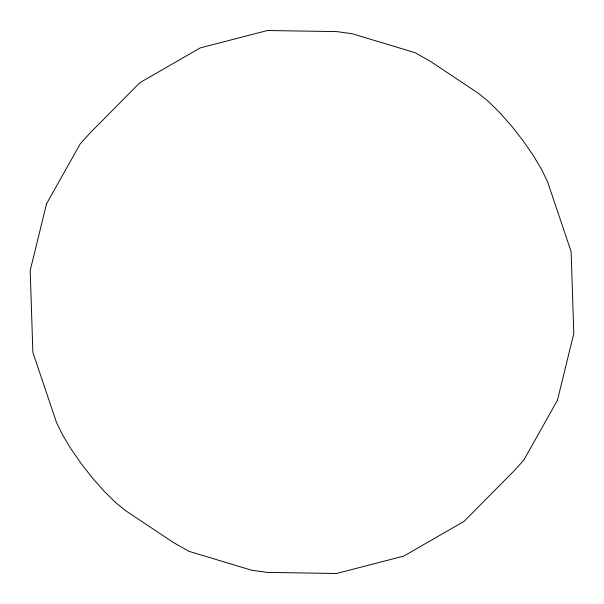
<?xml version="1.0" encoding="UTF-8"?>
<svg xmlns="http://www.w3.org/2000/svg" width="604" height="604" viewBox="0 0 604 604"><rect width="100%" height="100%" fill="white"/><g stroke="black" fill="none" stroke-linecap="round" stroke-linejoin="round"><path stroke-width="0.91" d="M46.546 203.782L30.2 270.517L32.873 352.404L56.474 422.4L62.567 434.85L71.045 448.983L81.344 463.827L92.759 478.376L104.5 491.633L115.779 502.694L125.828 510.818L173.205 542.384L188.901 551.309L251.558 570.191L266.998 572.388L336.564 573.49L403.774 556.095L464.046 521.373L513.272 471.709L523.706 460.271L557.454 400.218L573.8 333.483L571.127 251.596L547.526 181.6L541.433 169.15L532.954 155.017L522.656 140.173L511.241 125.624L499.5 112.367L488.221 101.306L478.172 93.182L430.795 61.616L415.099 52.691L352.442 33.809L337.002 31.612L267.436 30.51L200.226 47.905L139.954 82.627L90.728 132.291L80.294 143.729L46.546 203.782"/></g></svg>
